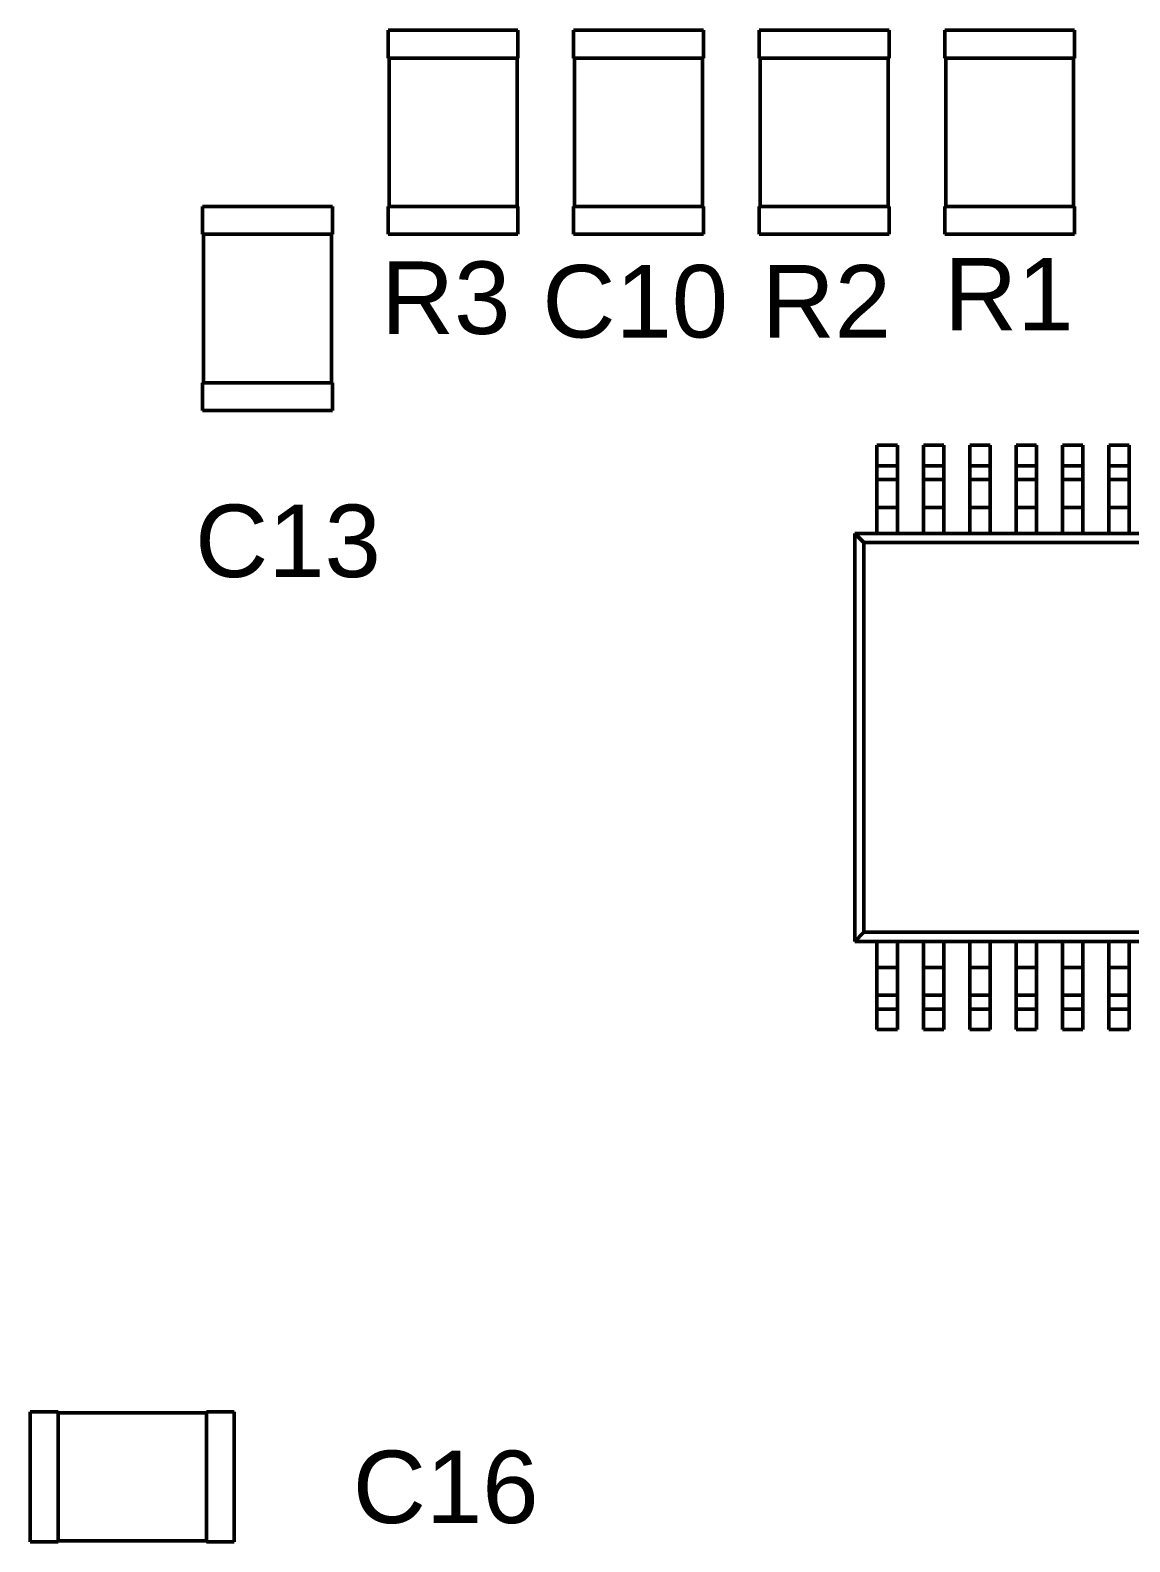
# Model space of a CAD drawing. Header units: millimetres. Extents: x 0 to 866, y 0 to 297.
# Drawn here: x 93.95 to 117.65, y 212.59 to 245.18 of the extents above; entities that cross this region are included whole.
import ezdxf

# ---------------------------------------------------------------- set-up
doc = ezdxf.new("R2010")
doc.units = ezdxf.units.MM
doc.layers.add('OSN50', color=3, linetype='Continuous', lineweight=50)
doc.layers.add('TEXT', color=1, linetype='Continuous', lineweight=30)
doc.styles.add('Arial0', font='arial.ttf', dxfattribs={"height": 1.2192})

msp = doc.modelspace()

# ---------------------------------------------------------------- linework, layer by layer
at = {"layer": 'OSN50', "color": 3}
for p, q in [((104.464, 245.184), (101.664, 245.184)), ((101.664, 245.184), (101.664, 244.584)), ((101.664, 244.584), (101.664, 245.184)), ((101.664, 245.184), (104.464, 245.184)), ((104.464, 245.184), (101.664, 245.184)), ((101.664, 245.184), (101.664, 244.584)), ((101.664, 244.584), (101.664, 245.184)), ((101.664, 245.184), (104.464, 245.184)), ((104.464, 244.584), (104.464, 245.184)), ((104.464, 244.584), (104.464, 245.184)), ((104.464, 244.584), (104.464, 245.184)), ((104.464, 244.584), (104.464, 245.184)), ((108.464, 245.184), (105.664, 245.184)), ((105.664, 245.184), (105.664, 244.584)), ((105.664, 245.184), (105.664, 244.584)), ((108.464, 245.184), (105.664, 245.184)), ((108.464, 245.184), (105.664, 245.184)), ((105.664, 245.184), (105.664, 244.584)), ((105.664, 245.184), (105.664, 244.584)), ((108.464, 245.184), (105.664, 245.184)), ((108.464, 244.584), (108.464, 245.184)), ((108.464, 245.184), (108.464, 244.584)), ((108.464, 244.584), (108.464, 245.184)), ((108.464, 245.184), (108.464, 244.584)), ((112.464, 245.184), (109.664, 245.184)), ((109.664, 245.184), (109.664, 244.584)), ((109.664, 244.584), (109.664, 245.184)), ((109.664, 245.184), (112.464, 245.184)), ((112.464, 245.184), (109.664, 245.184)), ((109.664, 245.184), (109.664, 244.584)), ((109.664, 244.584), (109.664, 245.184)), ((109.664, 245.184), (112.464, 245.184)), ((112.464, 244.584), (112.464, 245.184)), ((112.464, 244.584), (112.464, 245.184)), ((112.464, 244.584), (112.464, 245.184)), ((112.464, 244.584), (112.464, 245.184)), ((116.464, 245.184), (113.664, 245.184)), ((113.664, 245.184), (113.664, 244.584)), ((113.664, 244.584), (113.664, 245.184)), ((113.664, 245.184), (116.464, 245.184)), ((116.464, 245.184), (113.664, 245.184)), ((113.664, 245.184), (113.664, 244.584)), ((113.664, 244.584), (113.664, 245.184)), ((113.664, 245.184), (116.464, 245.184)), ((116.464, 244.584), (116.464, 245.184)), ((116.464, 244.584), (116.464, 245.184)), ((116.464, 244.584), (116.464, 245.184)), ((116.464, 244.584), (116.464, 245.184)), ((101.664, 244.584), (101.686, 244.584)), ((104.464, 244.584), (101.664, 244.584)), ((101.664, 244.584), (101.686, 244.584)), ((104.464, 244.584), (101.664, 244.584)), ((101.686, 244.584), (101.686, 241.384)), ((101.686, 241.384), (101.686, 244.584)), ((101.686, 244.584), (101.686, 241.384)), ((101.686, 241.384), (101.686, 244.584)), ((104.444, 241.384), (104.444, 244.584)), ((104.444, 244.584), (104.464, 244.584)), ((104.444, 241.384), (104.444, 244.584)), ((104.444, 241.384), (104.444, 244.584)), ((104.444, 244.584), (104.464, 244.584)), ((104.444, 241.384), (104.444, 244.584)), ((105.664, 244.584), (105.684, 244.584)), ((108.464, 244.584), (105.664, 244.584)), ((105.664, 244.584), (105.684, 244.584)), ((108.464, 244.584), (105.664, 244.584)), ((105.684, 244.584), (105.684, 241.384)), ((105.684, 244.584), (105.684, 241.384)), ((105.684, 244.584), (105.684, 241.384)), ((105.684, 244.584), (105.684, 241.384)), ((108.442, 241.384), (108.442, 244.584)), ((108.442, 244.584), (108.464, 244.584)), ((108.442, 244.584), (108.442, 241.384)), ((108.442, 241.384), (108.442, 244.584)), ((108.442, 244.584), (108.464, 244.584)), ((108.442, 244.584), (108.442, 241.384)), ((109.664, 244.584), (109.686, 244.584)), ((112.464, 244.584), (109.664, 244.584)), ((109.664, 244.584), (109.686, 244.584)), ((112.464, 244.584), (109.664, 244.584)), ((109.686, 244.584), (109.686, 241.384)), ((109.686, 241.384), (109.686, 244.584)), ((109.686, 244.584), (109.686, 241.384)), ((109.686, 241.384), (109.686, 244.584)), ((112.444, 241.384), (112.444, 244.584)), ((112.444, 244.584), (112.464, 244.584)), ((112.444, 241.384), (112.444, 244.584)), ((112.444, 241.384), (112.444, 244.584)), ((112.444, 244.584), (112.464, 244.584)), ((112.444, 241.384), (112.444, 244.584)), ((113.664, 244.584), (113.686, 244.584)), ((116.464, 244.584), (113.664, 244.584)), ((113.664, 244.584), (113.686, 244.584)), ((116.464, 244.584), (113.664, 244.584)), ((113.686, 244.584), (113.686, 241.384)), ((113.686, 241.384), (113.686, 244.584)), ((113.686, 244.584), (113.686, 241.384)), ((113.686, 241.384), (113.686, 244.584)), ((116.444, 241.384), (116.444, 244.584)), ((116.444, 244.584), (116.464, 244.584)), ((116.444, 241.384), (116.444, 244.584)), ((116.444, 241.384), (116.444, 244.584)), ((116.444, 244.584), (116.464, 244.584)), ((116.444, 241.384), (116.444, 244.584)), ((100.464, 241.384), (97.664, 241.384)), ((97.664, 241.384), (97.664, 240.784)), ((97.664, 240.784), (97.664, 241.384)), ((97.664, 241.384), (100.464, 241.384)), ((100.464, 241.384), (97.664, 241.384)), ((97.664, 241.384), (97.664, 240.784)), ((97.664, 240.784), (97.664, 241.384)), ((97.664, 241.384), (100.464, 241.384)), ((100.464, 240.784), (100.464, 241.384)), ((100.464, 240.784), (100.464, 241.384)), ((100.464, 240.784), (100.464, 241.384)), ((100.464, 240.784), (100.464, 241.384)), ((101.686, 241.384), (101.664, 241.384)), ((101.664, 241.384), (101.664, 240.784)), ((101.664, 240.784), (101.664, 241.384)), ((101.664, 241.384), (104.464, 241.384)), ((101.686, 241.384), (101.664, 241.384)), ((101.664, 241.384), (101.664, 240.784)), ((101.664, 240.784), (101.664, 241.384)), ((101.664, 241.384), (104.464, 241.384)), ((104.464, 241.384), (104.444, 241.384)), ((104.464, 241.384), (104.444, 241.384)), ((104.464, 240.784), (104.464, 241.384)), ((104.464, 240.784), (104.464, 241.384)), ((104.464, 240.784), (104.464, 241.384)), ((104.464, 240.784), (104.464, 241.384)), ((105.684, 241.384), (105.664, 241.384)), ((105.664, 241.384), (105.664, 240.784)), ((105.664, 241.384), (105.664, 240.784)), ((105.664, 241.384), (108.464, 241.384)), ((105.684, 241.384), (105.664, 241.384)), ((105.664, 241.384), (105.664, 240.784)), ((105.664, 241.384), (105.664, 240.784)), ((105.664, 241.384), (108.464, 241.384)), ((108.464, 241.384), (108.442, 241.384)), ((108.464, 241.384), (108.442, 241.384)), ((108.464, 240.784), (108.464, 241.384)), ((108.464, 241.384), (108.464, 240.784)), ((108.464, 240.784), (108.464, 241.384)), ((108.464, 241.384), (108.464, 240.784)), ((109.686, 241.384), (109.664, 241.384)), ((109.664, 241.384), (109.664, 240.784)), ((109.664, 240.784), (109.664, 241.384)), ((109.664, 241.384), (112.464, 241.384)), ((109.686, 241.384), (109.664, 241.384)), ((109.664, 241.384), (109.664, 240.784)), ((109.664, 240.784), (109.664, 241.384)), ((109.664, 241.384), (112.464, 241.384)), ((112.464, 241.384), (112.444, 241.384)), ((112.464, 241.384), (112.444, 241.384)), ((112.464, 240.784), (112.464, 241.384)), ((112.464, 240.784), (112.464, 241.384)), ((112.464, 240.784), (112.464, 241.384)), ((112.464, 240.784), (112.464, 241.384)), ((113.686, 241.384), (113.664, 241.384)), ((113.664, 241.384), (113.664, 240.784)), ((113.664, 240.784), (113.664, 241.384)), ((113.664, 241.384), (116.464, 241.384)), ((113.686, 241.384), (113.664, 241.384)), ((113.664, 241.384), (113.664, 240.784)), ((113.664, 240.784), (113.664, 241.384)), ((113.664, 241.384), (116.464, 241.384)), ((116.464, 241.384), (116.444, 241.384)), ((116.464, 241.384), (116.444, 241.384)), ((116.464, 240.784), (116.464, 241.384)), ((116.464, 240.784), (116.464, 241.384)), ((116.464, 240.784), (116.464, 241.384)), ((116.464, 240.784), (116.464, 241.384)), ((97.664, 240.784), (97.686, 240.784)), ((100.464, 240.784), (97.664, 240.784)), ((97.664, 240.784), (97.686, 240.784)), ((100.464, 240.784), (97.664, 240.784)), ((97.686, 240.784), (97.686, 237.584)), ((97.686, 237.584), (97.686, 240.784)), ((97.686, 240.784), (97.686, 237.584)), ((97.686, 237.584), (97.686, 240.784)), ((100.444, 237.584), (100.444, 240.784)), ((100.444, 240.784), (100.464, 240.784)), ((100.444, 237.584), (100.444, 240.784)), ((100.444, 237.584), (100.444, 240.784)), ((100.444, 240.784), (100.464, 240.784)), ((100.444, 237.584), (100.444, 240.784)), ((101.664, 240.784), (104.464, 240.784)), ((101.664, 240.784), (104.464, 240.784)), ((101.664, 240.784), (104.464, 240.784)), ((101.664, 240.784), (104.464, 240.784)), ((105.664, 240.784), (108.464, 240.784)), ((108.464, 240.784), (105.664, 240.784)), ((105.664, 240.784), (108.464, 240.784)), ((108.464, 240.784), (105.664, 240.784)), ((109.664, 240.784), (112.464, 240.784)), ((109.664, 240.784), (112.464, 240.784)), ((109.664, 240.784), (112.464, 240.784)), ((109.664, 240.784), (112.464, 240.784)), ((113.664, 240.784), (116.464, 240.784)), ((113.664, 240.784), (116.464, 240.784)), ((113.664, 240.784), (116.464, 240.784)), ((113.664, 240.784), (116.464, 240.784)), ((97.686, 237.584), (97.664, 237.584)), ((97.664, 237.584), (97.664, 236.984)), ((97.664, 236.984), (97.664, 237.584)), ((97.664, 237.584), (100.464, 237.584)), ((97.686, 237.584), (97.664, 237.584)), ((97.664, 237.584), (97.664, 236.984)), ((97.664, 236.984), (97.664, 237.584)), ((97.664, 237.584), (100.464, 237.584)), ((100.464, 237.584), (100.444, 237.584)), ((100.464, 237.584), (100.444, 237.584)), ((100.464, 236.984), (100.464, 237.584)), ((100.464, 236.984), (100.464, 237.584)), ((100.464, 236.984), (100.464, 237.584)), ((100.464, 236.984), (100.464, 237.584)), ((97.664, 236.984), (100.464, 236.984)), ((97.664, 236.984), (100.464, 236.984)), ((97.664, 236.984), (100.464, 236.984)), ((97.664, 236.984), (100.464, 236.984)), ((112.644, 236.234), (112.204, 236.234)), ((112.204, 236.234), (112.204, 234.334)), ((112.644, 236.234), (112.204, 236.234)), ((112.204, 236.234), (112.204, 235.794)), ((112.644, 236.234), (112.204, 236.234)), ((112.204, 236.234), (112.204, 234.334)), ((112.644, 236.234), (112.204, 236.234)), ((112.204, 236.234), (112.204, 235.794)), ((112.644, 234.334), (112.644, 236.234)), ((112.644, 236.234), (112.644, 235.794)), ((112.644, 234.334), (112.644, 236.234)), ((112.644, 236.234), (112.644, 235.794)), ((113.644, 236.234), (113.204, 236.234)), ((113.204, 236.234), (113.204, 234.334)), ((113.644, 236.234), (113.204, 236.234)), ((113.204, 236.234), (113.204, 235.794)), ((113.644, 236.234), (113.204, 236.234)), ((113.204, 236.234), (113.204, 234.334)), ((113.644, 236.234), (113.204, 236.234)), ((113.204, 236.234), (113.204, 235.794)), ((113.644, 234.334), (113.644, 236.234)), ((113.644, 236.234), (113.644, 235.794)), ((113.644, 234.334), (113.644, 236.234)), ((113.644, 236.234), (113.644, 235.794)), ((114.644, 236.234), (114.204, 236.234)), ((114.204, 236.234), (114.204, 234.334)), ((114.644, 236.234), (114.204, 236.234)), ((114.204, 236.234), (114.204, 235.794)), ((114.644, 236.234), (114.204, 236.234)), ((114.204, 236.234), (114.204, 234.334)), ((114.644, 236.234), (114.204, 236.234)), ((114.204, 236.234), (114.204, 235.794)), ((114.644, 234.334), (114.644, 236.234)), ((114.644, 236.234), (114.644, 235.794)), ((114.644, 234.334), (114.644, 236.234)), ((114.644, 236.234), (114.644, 235.794)), ((115.644, 236.234), (115.204, 236.234)), ((115.204, 236.234), (115.204, 234.334)), ((115.644, 236.234), (115.204, 236.234)), ((115.204, 236.234), (115.204, 235.794)), ((115.644, 236.234), (115.204, 236.234)), ((115.204, 236.234), (115.204, 234.334)), ((115.644, 236.234), (115.204, 236.234)), ((115.204, 236.234), (115.204, 235.794)), ((115.644, 234.334), (115.644, 236.234)), ((115.644, 236.234), (115.644, 235.794)), ((115.644, 234.334), (115.644, 236.234)), ((115.644, 236.234), (115.644, 235.794)), ((116.644, 236.234), (116.204, 236.234)), ((116.204, 236.234), (116.204, 234.334)), ((116.644, 236.234), (116.204, 236.234)), ((116.204, 236.234), (116.204, 235.794)), ((116.644, 236.234), (116.204, 236.234)), ((116.204, 236.234), (116.204, 234.334)), ((116.644, 236.234), (116.204, 236.234)), ((116.204, 236.234), (116.204, 235.794)), ((116.644, 234.334), (116.644, 236.234)), ((116.644, 236.234), (116.644, 235.794)), ((116.644, 234.334), (116.644, 236.234)), ((116.644, 236.234), (116.644, 235.794)), ((117.644, 236.234), (117.204, 236.234)), ((117.204, 236.234), (117.204, 234.334)), ((117.644, 236.234), (117.204, 236.234)), ((117.204, 236.234), (117.204, 235.794)), ((117.644, 236.234), (117.204, 236.234)), ((117.204, 236.234), (117.204, 234.334)), ((117.644, 236.234), (117.204, 236.234)), ((117.204, 236.234), (117.204, 235.794)), ((117.644, 234.334), (117.644, 236.234)), ((117.644, 236.234), (117.644, 235.794)), ((117.644, 234.334), (117.644, 236.234)), ((117.644, 236.234), (117.644, 235.794)), ((112.204, 235.794), (112.204, 235.728)), ((112.644, 235.794), (112.204, 235.794)), ((112.204, 235.794), (112.204, 235.728)), ((112.644, 235.794), (112.204, 235.794)), ((112.204, 235.728), (112.204, 235.666)), ((112.204, 235.728), (112.204, 235.666)), ((112.644, 235.794), (112.644, 235.728)), ((112.644, 235.794), (112.644, 235.728)), ((112.644, 235.728), (112.644, 235.666)), ((112.644, 235.728), (112.644, 235.666)), ((113.204, 235.794), (113.204, 235.728)), ((113.644, 235.794), (113.204, 235.794)), ((113.204, 235.794), (113.204, 235.728)), ((113.644, 235.794), (113.204, 235.794)), ((113.204, 235.728), (113.204, 235.666)), ((113.204, 235.728), (113.204, 235.666)), ((113.644, 235.794), (113.644, 235.728)), ((113.644, 235.794), (113.644, 235.728)), ((113.644, 235.728), (113.644, 235.666)), ((113.644, 235.728), (113.644, 235.666)), ((114.204, 235.794), (114.204, 235.728)), ((114.644, 235.794), (114.204, 235.794)), ((114.204, 235.794), (114.204, 235.728)), ((114.644, 235.794), (114.204, 235.794)), ((114.204, 235.728), (114.204, 235.666)), ((114.204, 235.728), (114.204, 235.666)), ((114.644, 235.794), (114.644, 235.728)), ((114.644, 235.794), (114.644, 235.728)), ((114.644, 235.728), (114.644, 235.666)), ((114.644, 235.728), (114.644, 235.666)), ((115.204, 235.794), (115.204, 235.728)), ((115.644, 235.794), (115.204, 235.794)), ((115.204, 235.794), (115.204, 235.728)), ((115.644, 235.794), (115.204, 235.794)), ((115.204, 235.728), (115.204, 235.666)), ((115.204, 235.728), (115.204, 235.666)), ((115.644, 235.794), (115.644, 235.728)), ((115.644, 235.794), (115.644, 235.728)), ((115.644, 235.728), (115.644, 235.666)), ((115.644, 235.728), (115.644, 235.666)), ((116.204, 235.794), (116.204, 235.728)), ((116.644, 235.794), (116.204, 235.794)), ((116.204, 235.794), (116.204, 235.728)), ((116.644, 235.794), (116.204, 235.794)), ((116.204, 235.728), (116.204, 235.666)), ((116.204, 235.728), (116.204, 235.666)), ((116.644, 235.794), (116.644, 235.728)), ((116.644, 235.794), (116.644, 235.728)), ((116.644, 235.728), (116.644, 235.666)), ((116.644, 235.728), (116.644, 235.666)), ((117.204, 235.794), (117.204, 235.728)), ((117.644, 235.794), (117.204, 235.794)), ((117.204, 235.794), (117.204, 235.728)), ((117.644, 235.794), (117.204, 235.794)), ((117.204, 235.728), (117.204, 235.666)), ((117.204, 235.728), (117.204, 235.666)), ((117.644, 235.794), (117.644, 235.728)), ((117.644, 235.794), (117.644, 235.728)), ((117.644, 235.728), (117.644, 235.666)), ((117.644, 235.728), (117.644, 235.666)), ((112.204, 235.666), (112.204, 235.61)), ((112.204, 235.666), (112.204, 235.61)), ((112.204, 235.61), (112.204, 235.562)), ((112.204, 235.61), (112.204, 235.562)), ((112.204, 235.562), (112.204, 235.526)), ((112.204, 235.562), (112.204, 235.526)), ((112.204, 235.526), (112.204, 235.504)), ((112.204, 235.526), (112.204, 235.504)), ((112.204, 235.504), (112.204, 235.494)), ((112.204, 235.504), (112.204, 235.494)), ((112.204, 235.494), (112.204, 235.474)), ((112.644, 235.494), (112.204, 235.494)), ((112.204, 235.494), (112.204, 235.474)), ((112.644, 235.494), (112.204, 235.494)), ((112.204, 235.474), (112.204, 235.428)), ((112.204, 235.474), (112.204, 235.428)), ((112.204, 235.428), (112.204, 235.356)), ((112.204, 235.428), (112.204, 235.356)), ((112.204, 235.356), (112.204, 235.262)), ((112.204, 235.356), (112.204, 235.262)), ((112.644, 235.666), (112.644, 235.61)), ((112.644, 235.666), (112.644, 235.61)), ((112.644, 235.61), (112.644, 235.562)), ((112.644, 235.61), (112.644, 235.562)), ((112.644, 235.562), (112.644, 235.526)), ((112.644, 235.562), (112.644, 235.526)), ((112.644, 235.526), (112.644, 235.504)), ((112.644, 235.526), (112.644, 235.504)), ((112.644, 235.504), (112.644, 235.494)), ((112.644, 235.504), (112.644, 235.494)), ((112.644, 235.494), (112.644, 235.474)), ((112.644, 235.494), (112.644, 235.474)), ((112.644, 235.474), (112.644, 235.428)), ((112.644, 235.474), (112.644, 235.428)), ((112.644, 235.428), (112.644, 235.356)), ((112.644, 235.428), (112.644, 235.356)), ((112.644, 235.356), (112.644, 235.262)), ((112.644, 235.356), (112.644, 235.262)), ((113.204, 235.666), (113.204, 235.61)), ((113.204, 235.666), (113.204, 235.61)), ((113.204, 235.61), (113.204, 235.562)), ((113.204, 235.61), (113.204, 235.562)), ((113.204, 235.562), (113.204, 235.526)), ((113.204, 235.562), (113.204, 235.526)), ((113.204, 235.526), (113.204, 235.504)), ((113.204, 235.526), (113.204, 235.504)), ((113.204, 235.504), (113.204, 235.494)), ((113.204, 235.504), (113.204, 235.494)), ((113.204, 235.494), (113.204, 235.474)), ((113.644, 235.494), (113.204, 235.494)), ((113.204, 235.494), (113.204, 235.474)), ((113.644, 235.494), (113.204, 235.494)), ((113.204, 235.474), (113.204, 235.428)), ((113.204, 235.474), (113.204, 235.428)), ((113.204, 235.428), (113.204, 235.356)), ((113.204, 235.428), (113.204, 235.356)), ((113.204, 235.356), (113.204, 235.262)), ((113.204, 235.356), (113.204, 235.262)), ((113.644, 235.666), (113.644, 235.61)), ((113.644, 235.666), (113.644, 235.61)), ((113.644, 235.61), (113.644, 235.562)), ((113.644, 235.61), (113.644, 235.562)), ((113.644, 235.562), (113.644, 235.526)), ((113.644, 235.562), (113.644, 235.526)), ((113.644, 235.526), (113.644, 235.504)), ((113.644, 235.526), (113.644, 235.504)), ((113.644, 235.504), (113.644, 235.494)), ((113.644, 235.504), (113.644, 235.494)), ((113.644, 235.494), (113.644, 235.474)), ((113.644, 235.494), (113.644, 235.474)), ((113.644, 235.474), (113.644, 235.428)), ((113.644, 235.474), (113.644, 235.428)), ((113.644, 235.428), (113.644, 235.356)), ((113.644, 235.428), (113.644, 235.356)), ((113.644, 235.356), (113.644, 235.262)), ((113.644, 235.356), (113.644, 235.262)), ((114.204, 235.666), (114.204, 235.61)), ((114.204, 235.666), (114.204, 235.61)), ((114.204, 235.61), (114.204, 235.562)), ((114.204, 235.61), (114.204, 235.562)), ((114.204, 235.562), (114.204, 235.526)), ((114.204, 235.562), (114.204, 235.526)), ((114.204, 235.526), (114.204, 235.504)), ((114.204, 235.526), (114.204, 235.504)), ((114.204, 235.504), (114.204, 235.494)), ((114.204, 235.504), (114.204, 235.494)), ((114.204, 235.494), (114.204, 235.474)), ((114.644, 235.494), (114.204, 235.494)), ((114.204, 235.494), (114.204, 235.474)), ((114.644, 235.494), (114.204, 235.494)), ((114.204, 235.474), (114.204, 235.428)), ((114.204, 235.474), (114.204, 235.428)), ((114.204, 235.428), (114.204, 235.356)), ((114.204, 235.428), (114.204, 235.356)), ((114.204, 235.356), (114.204, 235.262)), ((114.204, 235.356), (114.204, 235.262)), ((114.644, 235.666), (114.644, 235.61)), ((114.644, 235.666), (114.644, 235.61)), ((114.644, 235.61), (114.644, 235.562)), ((114.644, 235.61), (114.644, 235.562)), ((114.644, 235.562), (114.644, 235.526)), ((114.644, 235.562), (114.644, 235.526)), ((114.644, 235.526), (114.644, 235.504)), ((114.644, 235.526), (114.644, 235.504)), ((114.644, 235.504), (114.644, 235.494)), ((114.644, 235.504), (114.644, 235.494)), ((114.644, 235.494), (114.644, 235.474)), ((114.644, 235.494), (114.644, 235.474)), ((114.644, 235.474), (114.644, 235.428)), ((114.644, 235.474), (114.644, 235.428)), ((114.644, 235.428), (114.644, 235.356)), ((114.644, 235.428), (114.644, 235.356)), ((114.644, 235.356), (114.644, 235.262)), ((114.644, 235.356), (114.644, 235.262)), ((115.204, 235.666), (115.204, 235.61)), ((115.204, 235.666), (115.204, 235.61)), ((115.204, 235.61), (115.204, 235.562)), ((115.204, 235.61), (115.204, 235.562)), ((115.204, 235.562), (115.204, 235.526)), ((115.204, 235.562), (115.204, 235.526)), ((115.204, 235.526), (115.204, 235.504)), ((115.204, 235.526), (115.204, 235.504)), ((115.204, 235.504), (115.204, 235.494)), ((115.204, 235.504), (115.204, 235.494)), ((115.204, 235.494), (115.204, 235.474)), ((115.644, 235.494), (115.204, 235.494)), ((115.204, 235.494), (115.204, 235.474)), ((115.644, 235.494), (115.204, 235.494)), ((115.204, 235.474), (115.204, 235.428)), ((115.204, 235.474), (115.204, 235.428)), ((115.204, 235.428), (115.204, 235.356)), ((115.204, 235.428), (115.204, 235.356)), ((115.204, 235.356), (115.204, 235.262)), ((115.204, 235.356), (115.204, 235.262)), ((115.644, 235.666), (115.644, 235.61)), ((115.644, 235.666), (115.644, 235.61)), ((115.644, 235.61), (115.644, 235.562)), ((115.644, 235.61), (115.644, 235.562)), ((115.644, 235.562), (115.644, 235.526)), ((115.644, 235.562), (115.644, 235.526)), ((115.644, 235.526), (115.644, 235.504)), ((115.644, 235.526), (115.644, 235.504)), ((115.644, 235.504), (115.644, 235.494)), ((115.644, 235.504), (115.644, 235.494)), ((115.644, 235.494), (115.644, 235.474)), ((115.644, 235.494), (115.644, 235.474)), ((115.644, 235.474), (115.644, 235.428)), ((115.644, 235.474), (115.644, 235.428)), ((115.644, 235.428), (115.644, 235.356)), ((115.644, 235.428), (115.644, 235.356)), ((115.644, 235.356), (115.644, 235.262)), ((115.644, 235.356), (115.644, 235.262)), ((116.204, 235.666), (116.204, 235.61)), ((116.204, 235.666), (116.204, 235.61)), ((116.204, 235.61), (116.204, 235.562)), ((116.204, 235.61), (116.204, 235.562)), ((116.204, 235.562), (116.204, 235.526)), ((116.204, 235.562), (116.204, 235.526)), ((116.204, 235.526), (116.204, 235.504)), ((116.204, 235.526), (116.204, 235.504)), ((116.204, 235.504), (116.204, 235.494)), ((116.204, 235.504), (116.204, 235.494)), ((116.204, 235.494), (116.204, 235.474)), ((116.644, 235.494), (116.204, 235.494)), ((116.204, 235.494), (116.204, 235.474)), ((116.644, 235.494), (116.204, 235.494)), ((116.204, 235.474), (116.204, 235.428)), ((116.204, 235.474), (116.204, 235.428)), ((116.204, 235.428), (116.204, 235.356)), ((116.204, 235.428), (116.204, 235.356)), ((116.204, 235.356), (116.204, 235.262)), ((116.204, 235.356), (116.204, 235.262)), ((116.644, 235.666), (116.644, 235.61)), ((116.644, 235.666), (116.644, 235.61)), ((116.644, 235.61), (116.644, 235.562)), ((116.644, 235.61), (116.644, 235.562)), ((116.644, 235.562), (116.644, 235.526)), ((116.644, 235.562), (116.644, 235.526)), ((116.644, 235.526), (116.644, 235.504)), ((116.644, 235.526), (116.644, 235.504)), ((116.644, 235.504), (116.644, 235.494)), ((116.644, 235.504), (116.644, 235.494)), ((116.644, 235.494), (116.644, 235.474)), ((116.644, 235.494), (116.644, 235.474)), ((116.644, 235.474), (116.644, 235.428)), ((116.644, 235.474), (116.644, 235.428)), ((116.644, 235.428), (116.644, 235.356)), ((116.644, 235.428), (116.644, 235.356)), ((116.644, 235.356), (116.644, 235.262)), ((116.644, 235.356), (116.644, 235.262)), ((117.204, 235.666), (117.204, 235.61)), ((117.204, 235.666), (117.204, 235.61)), ((117.204, 235.61), (117.204, 235.562)), ((117.204, 235.61), (117.204, 235.562)), ((117.204, 235.562), (117.204, 235.526)), ((117.204, 235.562), (117.204, 235.526)), ((117.204, 235.526), (117.204, 235.504)), ((117.204, 235.526), (117.204, 235.504)), ((117.204, 235.504), (117.204, 235.494)), ((117.204, 235.504), (117.204, 235.494)), ((117.204, 235.494), (117.204, 235.474)), ((117.644, 235.494), (117.204, 235.494)), ((117.204, 235.494), (117.204, 235.474)), ((117.644, 235.494), (117.204, 235.494)), ((117.204, 235.474), (117.204, 235.428)), ((117.204, 235.474), (117.204, 235.428)), ((117.204, 235.428), (117.204, 235.356)), ((117.204, 235.428), (117.204, 235.356)), ((117.204, 235.356), (117.204, 235.262)), ((117.204, 235.356), (117.204, 235.262)), ((117.644, 235.666), (117.644, 235.61)), ((117.644, 235.666), (117.644, 235.61)), ((117.644, 235.61), (117.644, 235.562)), ((117.644, 235.61), (117.644, 235.562)), ((117.644, 235.562), (117.644, 235.526)), ((117.644, 235.562), (117.644, 235.526)), ((117.644, 235.526), (117.644, 235.504)), ((117.644, 235.526), (117.644, 235.504)), ((117.644, 235.504), (117.644, 235.494)), ((117.644, 235.504), (117.644, 235.494)), ((117.644, 235.494), (117.644, 235.474)), ((117.644, 235.494), (117.644, 235.474)), ((117.644, 235.474), (117.644, 235.428)), ((117.644, 235.474), (117.644, 235.428)), ((117.644, 235.428), (117.644, 235.356)), ((117.644, 235.428), (117.644, 235.356)), ((117.644, 235.356), (117.644, 235.262)), ((117.644, 235.356), (117.644, 235.262)), ((112.204, 235.262), (112.204, 235.15)), ((112.204, 235.262), (112.204, 235.15)), ((112.204, 235.15), (112.204, 235.024)), ((112.204, 235.15), (112.204, 235.024)), ((112.204, 235.024), (112.204, 234.894)), ((112.204, 235.024), (112.204, 234.894)), ((112.644, 235.262), (112.644, 235.15)), ((112.644, 235.262), (112.644, 235.15)), ((112.644, 235.15), (112.644, 235.024)), ((112.644, 235.15), (112.644, 235.024)), ((112.644, 235.024), (112.644, 234.894)), ((112.644, 235.024), (112.644, 234.894)), ((113.204, 235.262), (113.204, 235.15)), ((113.204, 235.262), (113.204, 235.15)), ((113.204, 235.15), (113.204, 235.024)), ((113.204, 235.15), (113.204, 235.024)), ((113.204, 235.024), (113.204, 234.894)), ((113.204, 235.024), (113.204, 234.894)), ((113.644, 235.262), (113.644, 235.15)), ((113.644, 235.262), (113.644, 235.15)), ((113.644, 235.15), (113.644, 235.024)), ((113.644, 235.15), (113.644, 235.024)), ((113.644, 235.024), (113.644, 234.894)), ((113.644, 235.024), (113.644, 234.894)), ((114.204, 235.262), (114.204, 235.15)), ((114.204, 235.262), (114.204, 235.15)), ((114.204, 235.15), (114.204, 235.024)), ((114.204, 235.15), (114.204, 235.024)), ((114.204, 235.024), (114.204, 234.894)), ((114.204, 235.024), (114.204, 234.894)), ((114.644, 235.262), (114.644, 235.15)), ((114.644, 235.262), (114.644, 235.15)), ((114.644, 235.15), (114.644, 235.024)), ((114.644, 235.15), (114.644, 235.024)), ((114.644, 235.024), (114.644, 234.894)), ((114.644, 235.024), (114.644, 234.894)), ((115.204, 235.262), (115.204, 235.15)), ((115.204, 235.262), (115.204, 235.15)), ((115.204, 235.15), (115.204, 235.024)), ((115.204, 235.15), (115.204, 235.024)), ((115.204, 235.024), (115.204, 234.894)), ((115.204, 235.024), (115.204, 234.894)), ((115.644, 235.262), (115.644, 235.15)), ((115.644, 235.262), (115.644, 235.15)), ((115.644, 235.15), (115.644, 235.024)), ((115.644, 235.15), (115.644, 235.024)), ((115.644, 235.024), (115.644, 234.894)), ((115.644, 235.024), (115.644, 234.894)), ((116.204, 235.262), (116.204, 235.15)), ((116.204, 235.262), (116.204, 235.15)), ((116.204, 235.15), (116.204, 235.024)), ((116.204, 235.15), (116.204, 235.024)), ((116.204, 235.024), (116.204, 234.894)), ((116.204, 235.024), (116.204, 234.894)), ((116.644, 235.262), (116.644, 235.15)), ((116.644, 235.262), (116.644, 235.15)), ((116.644, 235.15), (116.644, 235.024)), ((116.644, 235.15), (116.644, 235.024)), ((116.644, 235.024), (116.644, 234.894)), ((116.644, 235.024), (116.644, 234.894)), ((117.204, 235.262), (117.204, 235.15)), ((117.204, 235.262), (117.204, 235.15)), ((117.204, 235.15), (117.204, 235.024)), ((117.204, 235.15), (117.204, 235.024)), ((117.204, 235.024), (117.204, 234.894)), ((117.204, 235.024), (117.204, 234.894)), ((117.644, 235.262), (117.644, 235.15)), ((117.644, 235.262), (117.644, 235.15)), ((117.644, 235.15), (117.644, 235.024)), ((117.644, 235.15), (117.644, 235.024)), ((117.644, 235.024), (117.644, 234.894)), ((117.644, 235.024), (117.644, 234.894)), ((112.204, 234.894), (112.204, 234.334)), ((112.644, 234.894), (112.204, 234.894)), ((112.204, 234.894), (112.204, 234.334)), ((112.644, 234.894), (112.204, 234.894)), ((112.644, 234.894), (112.644, 234.334)), ((112.644, 234.894), (112.644, 234.334)), ((113.204, 234.894), (113.204, 234.334)), ((113.644, 234.894), (113.204, 234.894)), ((113.204, 234.894), (113.204, 234.334)), ((113.644, 234.894), (113.204, 234.894)), ((113.644, 234.894), (113.644, 234.334)), ((113.644, 234.894), (113.644, 234.334)), ((114.204, 234.894), (114.204, 234.334)), ((114.644, 234.894), (114.204, 234.894)), ((114.204, 234.894), (114.204, 234.334)), ((114.644, 234.894), (114.204, 234.894)), ((114.644, 234.894), (114.644, 234.334)), ((114.644, 234.894), (114.644, 234.334)), ((115.204, 234.894), (115.204, 234.334)), ((115.644, 234.894), (115.204, 234.894)), ((115.204, 234.894), (115.204, 234.334)), ((115.644, 234.894), (115.204, 234.894)), ((115.644, 234.894), (115.644, 234.334)), ((115.644, 234.894), (115.644, 234.334)), ((116.204, 234.894), (116.204, 234.334)), ((116.644, 234.894), (116.204, 234.894)), ((116.204, 234.894), (116.204, 234.334)), ((116.644, 234.894), (116.204, 234.894)), ((116.644, 234.894), (116.644, 234.334)), ((116.644, 234.894), (116.644, 234.334)), ((117.204, 234.894), (117.204, 234.334)), ((117.644, 234.894), (117.204, 234.894)), ((117.204, 234.894), (117.204, 234.334)), ((117.644, 234.894), (117.204, 234.894)), ((117.644, 234.894), (117.644, 234.334)), ((117.644, 234.894), (117.644, 234.334)), ((112.204, 234.334), (111.724, 234.334)), ((111.724, 234.334), (111.724, 225.534)), ((111.724, 234.334), (111.924, 234.134)), ((111.724, 234.334), (111.724, 225.534)), ((111.724, 234.334), (131.124, 234.334)), ((112.204, 234.334), (111.724, 234.334)), ((111.724, 234.334), (111.724, 225.534)), ((111.724, 234.334), (111.924, 234.134)), ((111.724, 234.334), (111.724, 225.534)), ((111.724, 234.334), (131.124, 234.334)), ((111.924, 234.134), (130.924, 234.134)), ((111.924, 234.134), (111.924, 225.734)), ((111.924, 234.134), (130.924, 234.134)), ((111.924, 234.134), (111.924, 225.734)), ((113.204, 234.334), (112.644, 234.334)), ((113.204, 234.334), (112.644, 234.334)), ((114.204, 234.334), (113.644, 234.334)), ((114.204, 234.334), (113.644, 234.334)), ((115.204, 234.334), (114.644, 234.334)), ((115.204, 234.334), (114.644, 234.334)), ((116.204, 234.334), (115.644, 234.334)), ((116.204, 234.334), (115.644, 234.334)), ((117.204, 234.334), (116.644, 234.334)), ((117.204, 234.334), (116.644, 234.334)), ((118.204, 234.334), (117.644, 234.334)), ((118.204, 234.334), (117.644, 234.334)), ((111.924, 225.734), (111.724, 225.534)), ((111.924, 225.734), (111.724, 225.534)), ((111.924, 225.734), (130.924, 225.734)), ((111.924, 225.734), (130.924, 225.734)), ((111.724, 225.534), (112.204, 225.534)), ((111.724, 225.534), (131.124, 225.534)), ((111.724, 225.534), (112.204, 225.534)), ((111.724, 225.534), (131.124, 225.534)), ((112.204, 225.534), (112.204, 223.634)), ((112.204, 225.534), (112.204, 224.974)), ((112.204, 225.534), (112.204, 223.634)), ((112.204, 225.534), (112.204, 224.974)), ((112.644, 223.634), (112.644, 225.534)), ((112.644, 225.534), (113.204, 225.534)), ((112.644, 225.534), (112.644, 224.974)), ((112.644, 223.634), (112.644, 225.534)), ((112.644, 225.534), (113.204, 225.534)), ((112.644, 225.534), (112.644, 224.974)), ((113.204, 225.534), (113.204, 223.634)), ((113.204, 225.534), (113.204, 224.974)), ((113.204, 225.534), (113.204, 223.634)), ((113.204, 225.534), (113.204, 224.974)), ((113.644, 223.634), (113.644, 225.534)), ((113.644, 225.534), (114.204, 225.534)), ((113.644, 225.534), (113.644, 224.974)), ((113.644, 223.634), (113.644, 225.534)), ((113.644, 225.534), (114.204, 225.534)), ((113.644, 225.534), (113.644, 224.974)), ((114.204, 225.534), (114.204, 223.634)), ((114.204, 225.534), (114.204, 224.974)), ((114.204, 225.534), (114.204, 223.634)), ((114.204, 225.534), (114.204, 224.974)), ((114.644, 223.634), (114.644, 225.534)), ((114.644, 225.534), (115.204, 225.534)), ((114.644, 225.534), (114.644, 224.974)), ((114.644, 223.634), (114.644, 225.534)), ((114.644, 225.534), (115.204, 225.534)), ((114.644, 225.534), (114.644, 224.974)), ((115.204, 225.534), (115.204, 223.634)), ((115.204, 225.534), (115.204, 224.974)), ((115.204, 225.534), (115.204, 223.634)), ((115.204, 225.534), (115.204, 224.974)), ((115.644, 223.634), (115.644, 225.534)), ((115.644, 225.534), (116.204, 225.534)), ((115.644, 225.534), (115.644, 224.974)), ((115.644, 223.634), (115.644, 225.534)), ((115.644, 225.534), (116.204, 225.534)), ((115.644, 225.534), (115.644, 224.974)), ((116.204, 225.534), (116.204, 223.634)), ((116.204, 225.534), (116.204, 224.974)), ((116.204, 225.534), (116.204, 223.634)), ((116.204, 225.534), (116.204, 224.974)), ((116.644, 223.634), (116.644, 225.534)), ((116.644, 225.534), (117.204, 225.534)), ((116.644, 225.534), (116.644, 224.974)), ((116.644, 223.634), (116.644, 225.534)), ((116.644, 225.534), (117.204, 225.534)), ((116.644, 225.534), (116.644, 224.974)), ((117.204, 225.534), (117.204, 223.634)), ((117.204, 225.534), (117.204, 224.974)), ((117.204, 225.534), (117.204, 223.634)), ((117.204, 225.534), (117.204, 224.974)), ((117.644, 223.634), (117.644, 225.534)), ((117.644, 225.534), (118.204, 225.534)), ((117.644, 225.534), (117.644, 224.974)), ((117.644, 223.634), (117.644, 225.534)), ((117.644, 225.534), (118.204, 225.534)), ((117.644, 225.534), (117.644, 224.974)), ((112.204, 224.974), (112.204, 224.844)), ((112.644, 224.974), (112.204, 224.974)), ((112.204, 224.974), (112.204, 224.844)), ((112.644, 224.974), (112.204, 224.974)), ((112.644, 224.974), (112.644, 224.844)), ((112.644, 224.974), (112.644, 224.844)), ((113.204, 224.974), (113.204, 224.844)), ((113.644, 224.974), (113.204, 224.974)), ((113.204, 224.974), (113.204, 224.844)), ((113.644, 224.974), (113.204, 224.974)), ((113.644, 224.974), (113.644, 224.844)), ((113.644, 224.974), (113.644, 224.844)), ((114.204, 224.974), (114.204, 224.844)), ((114.644, 224.974), (114.204, 224.974)), ((114.204, 224.974), (114.204, 224.844)), ((114.644, 224.974), (114.204, 224.974)), ((114.644, 224.974), (114.644, 224.844)), ((114.644, 224.974), (114.644, 224.844)), ((115.204, 224.974), (115.204, 224.844)), ((115.644, 224.974), (115.204, 224.974)), ((115.204, 224.974), (115.204, 224.844)), ((115.644, 224.974), (115.204, 224.974)), ((115.644, 224.974), (115.644, 224.844)), ((115.644, 224.974), (115.644, 224.844)), ((116.204, 224.974), (116.204, 224.844)), ((116.644, 224.974), (116.204, 224.974)), ((116.204, 224.974), (116.204, 224.844)), ((116.644, 224.974), (116.204, 224.974)), ((116.644, 224.974), (116.644, 224.844)), ((116.644, 224.974), (116.644, 224.844)), ((117.204, 224.974), (117.204, 224.844)), ((117.644, 224.974), (117.204, 224.974)), ((117.204, 224.974), (117.204, 224.844)), ((117.644, 224.974), (117.204, 224.974)), ((117.644, 224.974), (117.644, 224.844)), ((117.644, 224.974), (117.644, 224.844)), ((112.204, 224.844), (112.204, 224.718)), ((112.204, 224.844), (112.204, 224.718)), ((112.204, 224.718), (112.204, 224.606)), ((112.204, 224.718), (112.204, 224.606)), ((112.204, 224.606), (112.204, 224.512)), ((112.204, 224.606), (112.204, 224.512)), ((112.644, 224.844), (112.644, 224.718)), ((112.644, 224.844), (112.644, 224.718)), ((112.644, 224.718), (112.644, 224.606)), ((112.644, 224.718), (112.644, 224.606)), ((112.644, 224.606), (112.644, 224.512)), ((112.644, 224.606), (112.644, 224.512)), ((113.204, 224.844), (113.204, 224.718)), ((113.204, 224.844), (113.204, 224.718)), ((113.204, 224.718), (113.204, 224.606)), ((113.204, 224.718), (113.204, 224.606)), ((113.204, 224.606), (113.204, 224.512)), ((113.204, 224.606), (113.204, 224.512)), ((113.644, 224.844), (113.644, 224.718)), ((113.644, 224.844), (113.644, 224.718)), ((113.644, 224.718), (113.644, 224.606)), ((113.644, 224.718), (113.644, 224.606)), ((113.644, 224.606), (113.644, 224.512)), ((113.644, 224.606), (113.644, 224.512)), ((114.204, 224.844), (114.204, 224.718)), ((114.204, 224.844), (114.204, 224.718)), ((114.204, 224.718), (114.204, 224.606)), ((114.204, 224.718), (114.204, 224.606)), ((114.204, 224.606), (114.204, 224.512)), ((114.204, 224.606), (114.204, 224.512)), ((114.644, 224.844), (114.644, 224.718)), ((114.644, 224.844), (114.644, 224.718)), ((114.644, 224.718), (114.644, 224.606)), ((114.644, 224.718), (114.644, 224.606)), ((114.644, 224.606), (114.644, 224.512)), ((114.644, 224.606), (114.644, 224.512)), ((115.204, 224.844), (115.204, 224.718)), ((115.204, 224.844), (115.204, 224.718)), ((115.204, 224.718), (115.204, 224.606)), ((115.204, 224.718), (115.204, 224.606)), ((115.204, 224.606), (115.204, 224.512)), ((115.204, 224.606), (115.204, 224.512)), ((115.644, 224.844), (115.644, 224.718)), ((115.644, 224.844), (115.644, 224.718)), ((115.644, 224.718), (115.644, 224.606)), ((115.644, 224.718), (115.644, 224.606)), ((115.644, 224.606), (115.644, 224.512)), ((115.644, 224.606), (115.644, 224.512)), ((116.204, 224.844), (116.204, 224.718)), ((116.204, 224.844), (116.204, 224.718)), ((116.204, 224.718), (116.204, 224.606)), ((116.204, 224.718), (116.204, 224.606)), ((116.204, 224.606), (116.204, 224.512)), ((116.204, 224.606), (116.204, 224.512)), ((116.644, 224.844), (116.644, 224.718)), ((116.644, 224.844), (116.644, 224.718)), ((116.644, 224.718), (116.644, 224.606)), ((116.644, 224.718), (116.644, 224.606)), ((116.644, 224.606), (116.644, 224.512)), ((116.644, 224.606), (116.644, 224.512)), ((117.204, 224.844), (117.204, 224.718)), ((117.204, 224.844), (117.204, 224.718)), ((117.204, 224.718), (117.204, 224.606)), ((117.204, 224.718), (117.204, 224.606)), ((117.204, 224.606), (117.204, 224.512)), ((117.204, 224.606), (117.204, 224.512)), ((117.644, 224.844), (117.644, 224.718)), ((117.644, 224.844), (117.644, 224.718)), ((117.644, 224.718), (117.644, 224.606)), ((117.644, 224.718), (117.644, 224.606)), ((117.644, 224.606), (117.644, 224.512)), ((117.644, 224.606), (117.644, 224.512)), ((112.204, 224.512), (112.204, 224.44)), ((112.204, 224.512), (112.204, 224.44)), ((112.204, 224.44), (112.204, 224.394)), ((112.204, 224.44), (112.204, 224.394)), ((112.204, 224.394), (112.204, 224.374)), ((112.204, 224.394), (112.204, 224.374)), ((112.204, 224.374), (112.204, 224.364)), ((112.644, 224.374), (112.204, 224.374)), ((112.204, 224.374), (112.204, 224.364)), ((112.644, 224.374), (112.204, 224.374)), ((112.204, 224.364), (112.204, 224.342)), ((112.204, 224.364), (112.204, 224.342)), ((112.204, 224.342), (112.204, 224.306)), ((112.204, 224.342), (112.204, 224.306)), ((112.204, 224.306), (112.204, 224.258)), ((112.204, 224.306), (112.204, 224.258)), ((112.644, 224.512), (112.644, 224.44)), ((112.644, 224.512), (112.644, 224.44)), ((112.644, 224.44), (112.644, 224.394)), ((112.644, 224.44), (112.644, 224.394)), ((112.644, 224.394), (112.644, 224.374)), ((112.644, 224.394), (112.644, 224.374)), ((112.644, 224.374), (112.644, 224.364)), ((112.644, 224.374), (112.644, 224.364)), ((112.644, 224.364), (112.644, 224.342)), ((112.644, 224.364), (112.644, 224.342)), ((112.644, 224.342), (112.644, 224.306)), ((112.644, 224.342), (112.644, 224.306)), ((112.644, 224.306), (112.644, 224.258)), ((112.644, 224.306), (112.644, 224.258)), ((113.204, 224.512), (113.204, 224.44)), ((113.204, 224.512), (113.204, 224.44)), ((113.204, 224.44), (113.204, 224.394)), ((113.204, 224.44), (113.204, 224.394)), ((113.204, 224.394), (113.204, 224.374)), ((113.204, 224.394), (113.204, 224.374)), ((113.204, 224.374), (113.204, 224.364)), ((113.644, 224.374), (113.204, 224.374)), ((113.204, 224.374), (113.204, 224.364)), ((113.644, 224.374), (113.204, 224.374)), ((113.204, 224.364), (113.204, 224.342)), ((113.204, 224.364), (113.204, 224.342)), ((113.204, 224.342), (113.204, 224.306)), ((113.204, 224.342), (113.204, 224.306)), ((113.204, 224.306), (113.204, 224.258)), ((113.204, 224.306), (113.204, 224.258)), ((113.644, 224.512), (113.644, 224.44)), ((113.644, 224.512), (113.644, 224.44)), ((113.644, 224.44), (113.644, 224.394)), ((113.644, 224.44), (113.644, 224.394)), ((113.644, 224.394), (113.644, 224.374)), ((113.644, 224.394), (113.644, 224.374)), ((113.644, 224.374), (113.644, 224.364)), ((113.644, 224.374), (113.644, 224.364)), ((113.644, 224.364), (113.644, 224.342)), ((113.644, 224.364), (113.644, 224.342)), ((113.644, 224.342), (113.644, 224.306)), ((113.644, 224.342), (113.644, 224.306)), ((113.644, 224.306), (113.644, 224.258)), ((113.644, 224.306), (113.644, 224.258)), ((114.204, 224.512), (114.204, 224.44)), ((114.204, 224.512), (114.204, 224.44)), ((114.204, 224.44), (114.204, 224.394)), ((114.204, 224.44), (114.204, 224.394)), ((114.204, 224.394), (114.204, 224.374)), ((114.204, 224.394), (114.204, 224.374)), ((114.204, 224.374), (114.204, 224.364)), ((114.644, 224.374), (114.204, 224.374)), ((114.204, 224.374), (114.204, 224.364)), ((114.644, 224.374), (114.204, 224.374)), ((114.204, 224.364), (114.204, 224.342)), ((114.204, 224.364), (114.204, 224.342)), ((114.204, 224.342), (114.204, 224.306)), ((114.204, 224.342), (114.204, 224.306)), ((114.204, 224.306), (114.204, 224.258)), ((114.204, 224.306), (114.204, 224.258)), ((114.644, 224.512), (114.644, 224.44)), ((114.644, 224.512), (114.644, 224.44)), ((114.644, 224.44), (114.644, 224.394)), ((114.644, 224.44), (114.644, 224.394)), ((114.644, 224.394), (114.644, 224.374)), ((114.644, 224.394), (114.644, 224.374)), ((114.644, 224.374), (114.644, 224.364)), ((114.644, 224.374), (114.644, 224.364)), ((114.644, 224.364), (114.644, 224.342)), ((114.644, 224.364), (114.644, 224.342)), ((114.644, 224.342), (114.644, 224.306)), ((114.644, 224.342), (114.644, 224.306)), ((114.644, 224.306), (114.644, 224.258)), ((114.644, 224.306), (114.644, 224.258)), ((115.204, 224.512), (115.204, 224.44)), ((115.204, 224.512), (115.204, 224.44)), ((115.204, 224.44), (115.204, 224.394)), ((115.204, 224.44), (115.204, 224.394)), ((115.204, 224.394), (115.204, 224.374)), ((115.204, 224.394), (115.204, 224.374)), ((115.204, 224.374), (115.204, 224.364)), ((115.644, 224.374), (115.204, 224.374)), ((115.204, 224.374), (115.204, 224.364)), ((115.644, 224.374), (115.204, 224.374)), ((115.204, 224.364), (115.204, 224.342)), ((115.204, 224.364), (115.204, 224.342)), ((115.204, 224.342), (115.204, 224.306)), ((115.204, 224.342), (115.204, 224.306)), ((115.204, 224.306), (115.204, 224.258)), ((115.204, 224.306), (115.204, 224.258)), ((115.644, 224.512), (115.644, 224.44)), ((115.644, 224.512), (115.644, 224.44)), ((115.644, 224.44), (115.644, 224.394)), ((115.644, 224.44), (115.644, 224.394)), ((115.644, 224.394), (115.644, 224.374)), ((115.644, 224.394), (115.644, 224.374)), ((115.644, 224.374), (115.644, 224.364)), ((115.644, 224.374), (115.644, 224.364)), ((115.644, 224.364), (115.644, 224.342)), ((115.644, 224.364), (115.644, 224.342)), ((115.644, 224.342), (115.644, 224.306)), ((115.644, 224.342), (115.644, 224.306)), ((115.644, 224.306), (115.644, 224.258)), ((115.644, 224.306), (115.644, 224.258)), ((116.204, 224.512), (116.204, 224.44)), ((116.204, 224.512), (116.204, 224.44)), ((116.204, 224.44), (116.204, 224.394)), ((116.204, 224.44), (116.204, 224.394)), ((116.204, 224.394), (116.204, 224.374)), ((116.204, 224.394), (116.204, 224.374)), ((116.204, 224.374), (116.204, 224.364)), ((116.644, 224.374), (116.204, 224.374)), ((116.204, 224.374), (116.204, 224.364)), ((116.644, 224.374), (116.204, 224.374)), ((116.204, 224.364), (116.204, 224.342)), ((116.204, 224.364), (116.204, 224.342)), ((116.204, 224.342), (116.204, 224.306)), ((116.204, 224.342), (116.204, 224.306)), ((116.204, 224.306), (116.204, 224.258)), ((116.204, 224.306), (116.204, 224.258)), ((116.644, 224.512), (116.644, 224.44)), ((116.644, 224.512), (116.644, 224.44)), ((116.644, 224.44), (116.644, 224.394)), ((116.644, 224.44), (116.644, 224.394)), ((116.644, 224.394), (116.644, 224.374)), ((116.644, 224.394), (116.644, 224.374)), ((116.644, 224.374), (116.644, 224.364)), ((116.644, 224.374), (116.644, 224.364)), ((116.644, 224.364), (116.644, 224.342)), ((116.644, 224.364), (116.644, 224.342)), ((116.644, 224.342), (116.644, 224.306)), ((116.644, 224.342), (116.644, 224.306)), ((116.644, 224.306), (116.644, 224.258)), ((116.644, 224.306), (116.644, 224.258)), ((117.204, 224.512), (117.204, 224.44)), ((117.204, 224.512), (117.204, 224.44)), ((117.204, 224.44), (117.204, 224.394)), ((117.204, 224.44), (117.204, 224.394)), ((117.204, 224.394), (117.204, 224.374)), ((117.204, 224.394), (117.204, 224.374)), ((117.204, 224.374), (117.204, 224.364)), ((117.644, 224.374), (117.204, 224.374)), ((117.204, 224.374), (117.204, 224.364)), ((117.644, 224.374), (117.204, 224.374)), ((117.204, 224.364), (117.204, 224.342)), ((117.204, 224.364), (117.204, 224.342)), ((117.204, 224.342), (117.204, 224.306)), ((117.204, 224.342), (117.204, 224.306)), ((117.204, 224.306), (117.204, 224.258)), ((117.204, 224.306), (117.204, 224.258)), ((117.644, 224.512), (117.644, 224.44)), ((117.644, 224.512), (117.644, 224.44)), ((117.644, 224.44), (117.644, 224.394)), ((117.644, 224.44), (117.644, 224.394)), ((117.644, 224.394), (117.644, 224.374)), ((117.644, 224.394), (117.644, 224.374)), ((117.644, 224.374), (117.644, 224.364)), ((117.644, 224.374), (117.644, 224.364)), ((117.644, 224.364), (117.644, 224.342)), ((117.644, 224.364), (117.644, 224.342)), ((117.644, 224.342), (117.644, 224.306)), ((117.644, 224.342), (117.644, 224.306)), ((117.644, 224.306), (117.644, 224.258)), ((117.644, 224.306), (117.644, 224.258)), ((112.204, 224.258), (112.204, 224.202)), ((112.204, 224.258), (112.204, 224.202)), ((112.204, 224.202), (112.204, 224.14)), ((112.204, 224.202), (112.204, 224.14)), ((112.204, 224.14), (112.204, 224.074)), ((112.204, 224.14), (112.204, 224.074)), ((112.204, 224.074), (112.204, 223.634)), ((112.644, 224.074), (112.204, 224.074)), ((112.204, 224.074), (112.204, 223.634)), ((112.644, 224.074), (112.204, 224.074)), ((112.644, 224.258), (112.644, 224.202)), ((112.644, 224.258), (112.644, 224.202)), ((112.644, 224.202), (112.644, 224.14)), ((112.644, 224.202), (112.644, 224.14)), ((112.644, 224.14), (112.644, 224.074)), ((112.644, 224.14), (112.644, 224.074)), ((112.644, 224.074), (112.644, 223.634)), ((112.644, 224.074), (112.644, 223.634)), ((113.204, 224.258), (113.204, 224.202)), ((113.204, 224.258), (113.204, 224.202)), ((113.204, 224.202), (113.204, 224.14)), ((113.204, 224.202), (113.204, 224.14)), ((113.204, 224.14), (113.204, 224.074)), ((113.204, 224.14), (113.204, 224.074)), ((113.204, 224.074), (113.204, 223.634)), ((113.644, 224.074), (113.204, 224.074)), ((113.204, 224.074), (113.204, 223.634)), ((113.644, 224.074), (113.204, 224.074)), ((113.644, 224.258), (113.644, 224.202)), ((113.644, 224.258), (113.644, 224.202)), ((113.644, 224.202), (113.644, 224.14)), ((113.644, 224.202), (113.644, 224.14)), ((113.644, 224.14), (113.644, 224.074)), ((113.644, 224.14), (113.644, 224.074)), ((113.644, 224.074), (113.644, 223.634)), ((113.644, 224.074), (113.644, 223.634)), ((114.204, 224.258), (114.204, 224.202)), ((114.204, 224.258), (114.204, 224.202)), ((114.204, 224.202), (114.204, 224.14)), ((114.204, 224.202), (114.204, 224.14)), ((114.204, 224.14), (114.204, 224.074)), ((114.204, 224.14), (114.204, 224.074)), ((114.204, 224.074), (114.204, 223.634)), ((114.644, 224.074), (114.204, 224.074)), ((114.204, 224.074), (114.204, 223.634)), ((114.644, 224.074), (114.204, 224.074)), ((114.644, 224.258), (114.644, 224.202)), ((114.644, 224.258), (114.644, 224.202)), ((114.644, 224.202), (114.644, 224.14)), ((114.644, 224.202), (114.644, 224.14)), ((114.644, 224.14), (114.644, 224.074)), ((114.644, 224.14), (114.644, 224.074)), ((114.644, 224.074), (114.644, 223.634)), ((114.644, 224.074), (114.644, 223.634)), ((115.204, 224.258), (115.204, 224.202)), ((115.204, 224.258), (115.204, 224.202)), ((115.204, 224.202), (115.204, 224.14)), ((115.204, 224.202), (115.204, 224.14)), ((115.204, 224.14), (115.204, 224.074)), ((115.204, 224.14), (115.204, 224.074)), ((115.204, 224.074), (115.204, 223.634)), ((115.644, 224.074), (115.204, 224.074)), ((115.204, 224.074), (115.204, 223.634)), ((115.644, 224.074), (115.204, 224.074)), ((115.644, 224.258), (115.644, 224.202)), ((115.644, 224.258), (115.644, 224.202)), ((115.644, 224.202), (115.644, 224.14)), ((115.644, 224.202), (115.644, 224.14)), ((115.644, 224.14), (115.644, 224.074)), ((115.644, 224.14), (115.644, 224.074)), ((115.644, 224.074), (115.644, 223.634)), ((115.644, 224.074), (115.644, 223.634)), ((116.204, 224.258), (116.204, 224.202)), ((116.204, 224.258), (116.204, 224.202)), ((116.204, 224.202), (116.204, 224.14)), ((116.204, 224.202), (116.204, 224.14)), ((116.204, 224.14), (116.204, 224.074)), ((116.204, 224.14), (116.204, 224.074)), ((116.204, 224.074), (116.204, 223.634)), ((116.644, 224.074), (116.204, 224.074)), ((116.204, 224.074), (116.204, 223.634)), ((116.644, 224.074), (116.204, 224.074)), ((116.644, 224.258), (116.644, 224.202)), ((116.644, 224.258), (116.644, 224.202)), ((116.644, 224.202), (116.644, 224.14)), ((116.644, 224.202), (116.644, 224.14)), ((116.644, 224.14), (116.644, 224.074)), ((116.644, 224.14), (116.644, 224.074)), ((116.644, 224.074), (116.644, 223.634)), ((116.644, 224.074), (116.644, 223.634)), ((117.204, 224.258), (117.204, 224.202)), ((117.204, 224.258), (117.204, 224.202)), ((117.204, 224.202), (117.204, 224.14)), ((117.204, 224.202), (117.204, 224.14)), ((117.204, 224.14), (117.204, 224.074)), ((117.204, 224.14), (117.204, 224.074)), ((117.204, 224.074), (117.204, 223.634)), ((117.644, 224.074), (117.204, 224.074)), ((117.204, 224.074), (117.204, 223.634)), ((117.644, 224.074), (117.204, 224.074)), ((117.644, 224.258), (117.644, 224.202)), ((117.644, 224.258), (117.644, 224.202)), ((117.644, 224.202), (117.644, 224.14)), ((117.644, 224.202), (117.644, 224.14)), ((117.644, 224.14), (117.644, 224.074)), ((117.644, 224.14), (117.644, 224.074)), ((117.644, 224.074), (117.644, 223.634)), ((117.644, 224.074), (117.644, 223.634)), ((112.204, 223.634), (112.644, 223.634)), ((112.644, 223.634), (112.204, 223.634)), ((112.204, 223.634), (112.644, 223.634)), ((112.644, 223.634), (112.204, 223.634)), ((113.204, 223.634), (113.644, 223.634)), ((113.644, 223.634), (113.204, 223.634)), ((113.204, 223.634), (113.644, 223.634)), ((113.644, 223.634), (113.204, 223.634)), ((114.204, 223.634), (114.644, 223.634)), ((114.644, 223.634), (114.204, 223.634)), ((114.204, 223.634), (114.644, 223.634)), ((114.644, 223.634), (114.204, 223.634)), ((115.204, 223.634), (115.644, 223.634)), ((115.644, 223.634), (115.204, 223.634)), ((115.204, 223.634), (115.644, 223.634)), ((115.644, 223.634), (115.204, 223.634)), ((116.204, 223.634), (116.644, 223.634)), ((116.644, 223.634), (116.204, 223.634)), ((116.204, 223.634), (116.644, 223.634)), ((116.644, 223.634), (116.204, 223.634)), ((117.204, 223.634), (117.644, 223.634)), ((117.644, 223.634), (117.204, 223.634)), ((117.204, 223.634), (117.644, 223.634)), ((117.644, 223.634), (117.204, 223.634)), ((94.548, 215.388), (93.948, 215.388)), ((93.948, 215.388), (93.948, 212.588)), ((93.948, 212.588), (93.948, 215.388)), ((94.548, 215.388), (93.948, 215.388)), ((94.548, 215.388), (93.948, 215.388)), ((93.948, 215.388), (93.948, 212.588)), ((93.948, 212.588), (93.948, 215.388)), ((94.548, 215.388), (93.948, 215.388)), ((94.548, 215.368), (94.548, 215.388)), ((94.548, 215.388), (94.548, 212.588)), ((94.548, 215.368), (94.548, 215.388)), ((94.548, 215.388), (94.548, 212.588)), ((97.748, 215.368), (94.548, 215.368)), ((97.748, 215.368), (94.548, 215.368)), ((97.748, 215.368), (94.548, 215.368)), ((97.748, 215.368), (94.548, 215.368)), ((98.348, 215.388), (97.748, 215.388)), ((97.748, 215.388), (97.748, 215.368)), ((98.348, 215.388), (97.748, 215.388)), ((97.748, 212.588), (97.748, 215.388)), ((98.348, 215.388), (97.748, 215.388)), ((97.748, 215.388), (97.748, 215.368)), ((98.348, 215.388), (97.748, 215.388)), ((97.748, 212.588), (97.748, 215.388)), ((98.348, 212.588), (98.348, 215.388)), ((98.348, 212.588), (98.348, 215.388)), ((98.348, 212.588), (98.348, 215.388)), ((98.348, 212.588), (98.348, 215.388)), ((93.948, 212.588), (94.548, 212.588)), ((94.548, 212.588), (93.948, 212.588)), ((93.948, 212.588), (94.548, 212.588)), ((94.548, 212.588), (93.948, 212.588)), ((94.548, 212.588), (94.548, 212.61)), ((94.548, 212.61), (97.748, 212.61)), ((97.748, 212.61), (94.548, 212.61)), ((94.548, 212.588), (94.548, 212.61)), ((94.548, 212.61), (97.748, 212.61)), ((97.748, 212.61), (94.548, 212.61)), ((97.748, 212.61), (97.748, 212.588)), ((97.748, 212.61), (97.748, 212.588)), ((97.748, 212.588), (98.348, 212.588)), ((98.348, 212.588), (97.748, 212.588)), ((97.748, 212.588), (98.348, 212.588)), ((98.348, 212.588), (97.748, 212.588))]:
    msp.add_line(p, q, dxfattribs=at)

# ---------------------------------------------------------------- texts
at = {"layer": 'TEXT', "color": 1, "style": 'Arial0'}
for s, p in [('R1', (113.65, 238.71)), ('R3', (101.509, 238.634)), ('C10', (104.989, 238.558)), ('R2', (109.716, 238.558)), ('C13', (97.502, 233.391)), ('C16', (100.903, 212.991))]:
    msp.add_text(s, height=1.5634, dxfattribs=at).set_placement(p)

doc.saveas('drawing.dxf')
